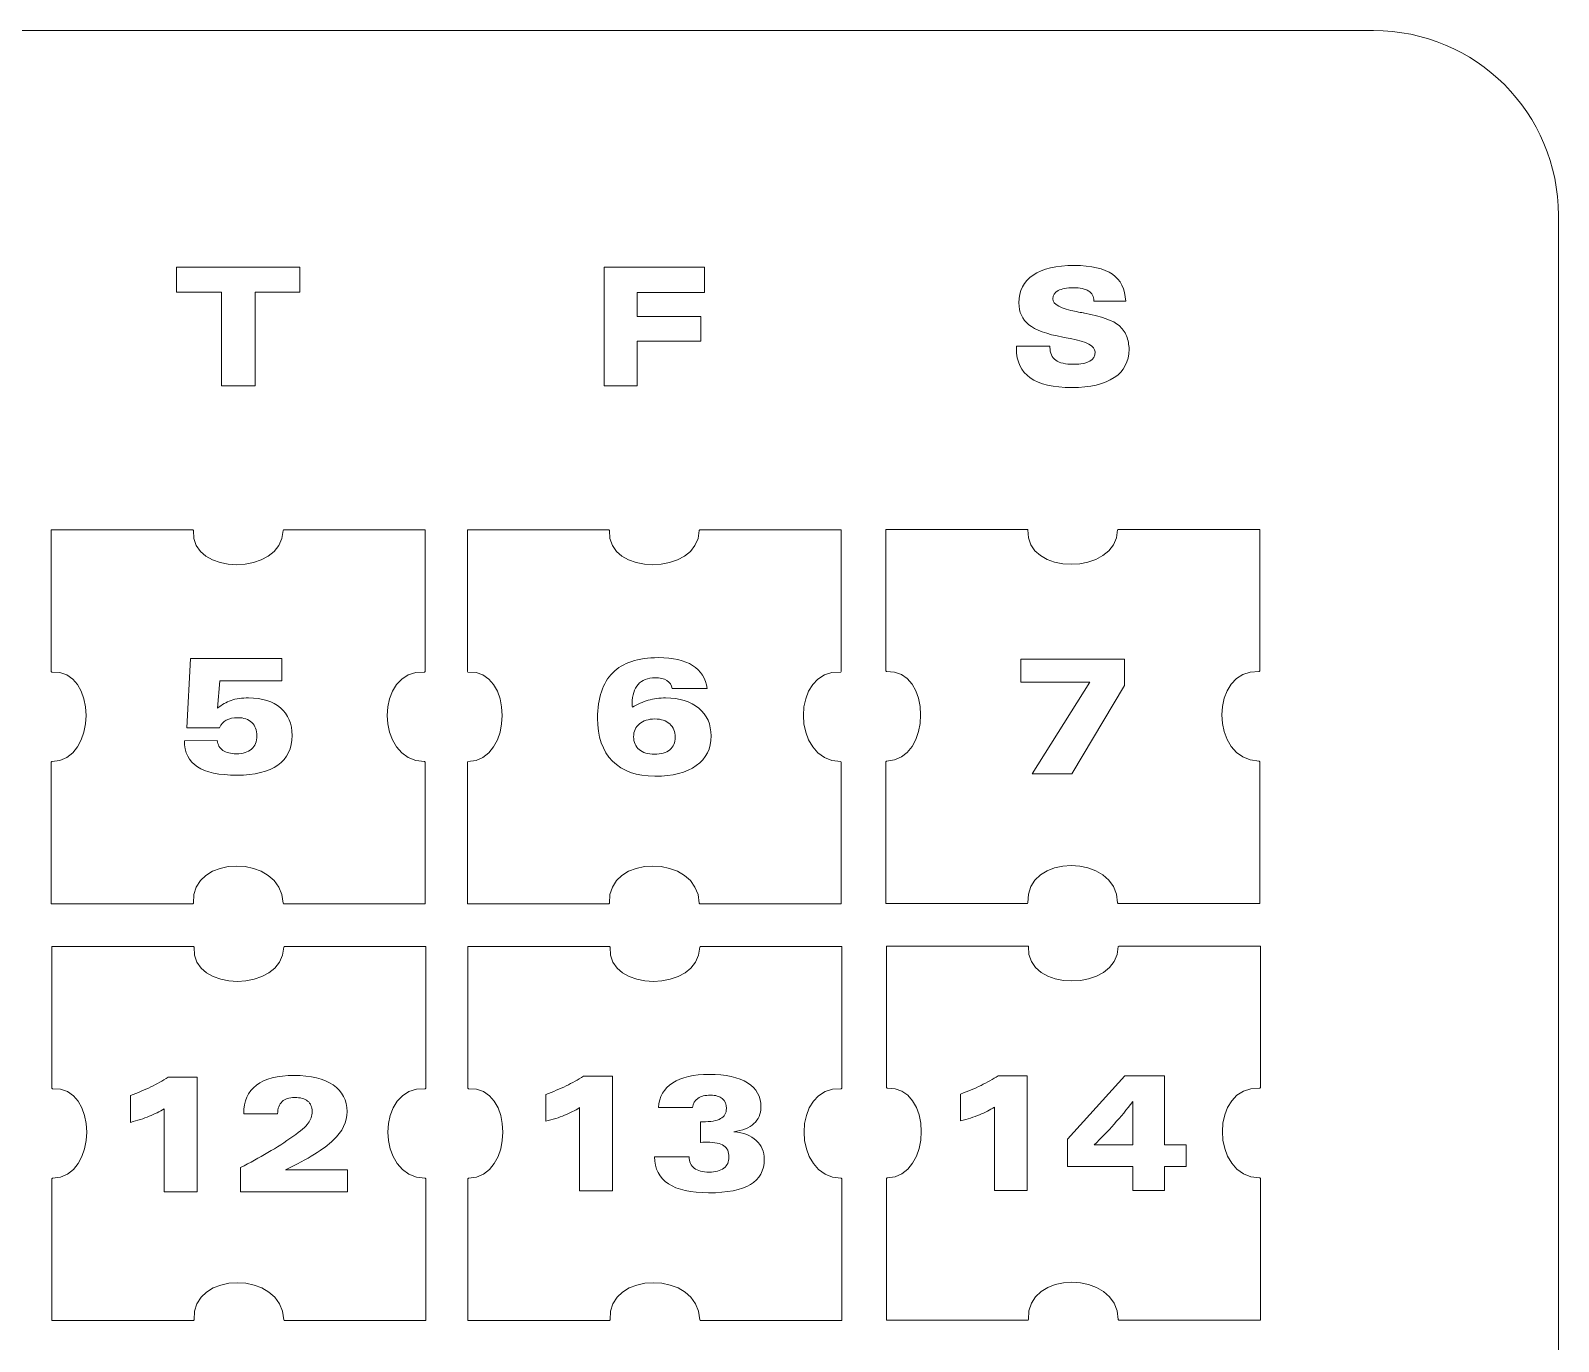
# Model space of a CAD drawing. Header units: millimetres. Extents: x -75 to 52, y -1 to 101.
# Drawn here: x -4.1 to 51.8, y 52.7 to 100.7 of the extents above; entities that cross this region are included whole.
import ezdxf

# ---------------------------------------------------------------- set-up
doc = ezdxf.new("R2010")
doc.units = ezdxf.units.MM
doc.header["$MEASUREMENT"] = 0
doc.layers.add('layer 1', color=7, linetype='Continuous')

msp = doc.modelspace()

# ---------------------------------------------------------------- linework, layer by layer
at = {"layer": 'layer 1', "lineweight": 9}
msp.add_open_spline([(-68.3644, 100.7179), (-68.3644, 100.7179), (45.0275, 100.7179), (45.0275, 100.7179), (45.0275, 100.7179), (48.7786, 100.7179), (51.798, 97.6985), (51.798, 93.9474), (51.798, 93.9474), (51.798, 93.9474), (51.798, 5.9417), (51.798, 5.9417), (51.798, 5.9417), (51.798, 2.1909), (48.7786, -0.8285), (45.0275, -0.8285), (45.0275, -0.8285), (45.0275, -0.8285), (-68.3644, -0.8285), (-68.3644, -0.8285), (-68.3644, -0.8285), (-72.1152, -0.8285), (-75.1346, 2.1909), (-75.1346, 5.9417), (-75.1346, 5.9417), (-75.1346, 5.9417), (-75.1346, 93.9474), (-75.1346, 93.9474), (-75.1346, 93.9474), (-75.1346, 97.6985), (-72.1152, 100.7179), (-68.3644, 100.7179)], degree=3, knots=[0, 0, 0, 0, 0.1111111, 0.1111111, 0.1111111, 0.1111111, 0.2222222, 0.2222222, 0.2222222, 0.2222222, 0.3333333, 0.3333333, 0.3333333, 0.3333333, 0.4444444, 0.4444444, 0.4444444, 0.4444444, 0.5555556, 0.5555556, 0.5555556, 0.5555556, 0.6666667, 0.6666667, 0.6666667, 0.6666667, 0.7777778, 0.7777778, 0.7777778, 0.7777778, 1, 1, 1, 1], dxfattribs=at)
at = {"layer": 'layer 1', "color": 5, "lineweight": 9}
for points, knots in [([(2.8526, 87.7187), (2.8526, 87.7187), (2.8526, 91.1417), (2.8526, 91.1417), (2.8526, 91.1417), (2.8526, 91.1417), (1.21, 91.1417), (1.21, 91.1417), (1.21, 91.1417), (1.21, 91.1417), (1.21, 92.0526), (1.21, 92.0526), (1.21, 92.0526), (1.21, 92.0526), (5.7231, 92.0526), (5.7231, 92.0526), (5.7231, 92.0526), (5.7231, 92.0526), (5.7231, 91.1417), (5.7231, 91.1417), (5.7231, 91.1417), (5.7231, 91.1417), (4.082, 91.1417), (4.082, 91.1417), (4.082, 91.1417), (4.082, 91.1417), (4.082, 87.7187), (4.082, 87.7187), (4.082, 87.7187), (4.082, 87.7187), (2.8526, 87.7187), (2.8526, 87.7187)], [0, 0, 0, 0, 0.1111111, 0.1111111, 0.1111111, 0.1111111, 0.2222222, 0.2222222, 0.2222222, 0.2222222, 0.3333333, 0.3333333, 0.3333333, 0.3333333, 0.4444444, 0.4444444, 0.4444444, 0.4444444, 0.5555556, 0.5555556, 0.5555556, 0.5555556, 0.6666667, 0.6666667, 0.6666667, 0.6666667, 0.7777778, 0.7777778, 0.7777778, 0.7777778, 1, 1, 1, 1]), ([(16.8646, 87.7187), (16.8646, 87.7187), (16.8646, 92.0526), (16.8646, 92.0526), (16.8646, 92.0526), (16.8646, 92.0526), (20.5345, 92.0526), (20.5345, 92.0526), (20.5345, 92.0526), (20.5345, 92.0526), (20.5345, 91.1294), (20.5345, 91.1294), (20.5345, 91.1294), (20.5345, 91.1294), (18.0746, 91.1294), (18.0746, 91.1294), (18.0746, 91.1294), (18.0746, 91.1294), (18.0746, 90.257), (18.0746, 90.257), (18.0746, 90.257), (18.0746, 90.257), (20.4022, 90.257), (20.4022, 90.257), (20.4022, 90.257), (20.4022, 90.257), (20.4022, 89.3433), (20.4022, 89.3433), (20.4022, 89.3433), (20.4022, 89.3433), (18.0746, 89.3433), (18.0746, 89.3433), (18.0746, 89.3433), (18.0746, 89.3433), (18.0746, 87.7187), (18.0746, 87.7187), (18.0746, 87.7187), (18.0746, 87.7187), (16.8646, 87.7187), (16.8646, 87.7187)], [0, 0, 0, 0, 0.0909091, 0.0909091, 0.0909091, 0.0909091, 0.1818182, 0.1818182, 0.1818182, 0.1818182, 0.2727273, 0.2727273, 0.2727273, 0.2727273, 0.3636364, 0.3636364, 0.3636364, 0.3636364, 0.4545455, 0.4545455, 0.4545455, 0.4545455, 0.5454545, 0.5454545, 0.5454545, 0.5454545, 0.6363636, 0.6363636, 0.6363636, 0.6363636, 0.7272727, 0.7272727, 0.7272727, 0.7272727, 0.8181818, 0.8181818, 0.8181818, 0.8181818, 1, 1, 1, 1]), ([(31.9557, 89.1711), (31.9557, 89.1711), (33.1833, 89.1711), (33.1833, 89.1711), (33.1833, 89.1711), (33.1833, 89.1711), (33.1833, 89.127), (33.1833, 89.127), (33.1833, 89.127), (33.1833, 88.9136), (33.2535, 88.7552), (33.3957, 88.6543), (33.3957, 88.6543), (33.5361, 88.5509), (33.7538, 88.5001), (34.0501, 88.5015), (34.0501, 88.5015), (34.3119, 88.5001), (34.5091, 88.5386), (34.6386, 88.6144), (34.6386, 88.6144), (34.768, 88.6889), (34.8329, 88.8018), (34.8329, 88.9534), (34.8329, 88.9534), (34.8329, 89.1725), (34.5324, 89.3352), (33.933, 89.4442), (33.933, 89.4442), (33.8102, 89.4646), (33.7182, 89.4826), (33.6547, 89.495), (33.6547, 89.495), (33.062, 89.6078), (32.6461, 89.7595), (32.4062, 89.9525), (32.4062, 89.9525), (32.1663, 90.1427), (32.0463, 90.4101), (32.0463, 90.7519), (32.0463, 90.7519), (32.0463, 91.1943), (32.2203, 91.5319), (32.5674, 91.7676), (32.5674, 91.7676), (32.9145, 92.0004), (33.4162, 92.1175), (34.0748, 92.1189), (34.0748, 92.1189), (34.7006, 92.1175), (35.1649, 92.0127), (35.4669, 91.8032), (35.4669, 91.8032), (35.7685, 91.5922), (35.9325, 91.2631), (35.9572, 90.8136), (35.9572, 90.8136), (35.9572, 90.8136), (34.7917, 90.8136), (34.7917, 90.8136), (34.7917, 90.8136), (34.7917, 90.8136), (34.7917, 90.8249), (34.7917, 90.8249), (34.7917, 90.8249), (34.7917, 90.9819), (34.7282, 91.1019), (34.6015, 91.1844), (34.6015, 91.1844), (34.4745, 91.2645), (34.2872, 91.3058), (34.0392, 91.3072), (34.0392, 91.3072), (33.7979, 91.3058), (33.612, 91.2698), (33.4825, 91.201), (33.4825, 91.201), (33.3516, 91.1294), (33.2867, 91.0302), (33.2867, 90.9018), (33.2867, 90.9018), (33.2867, 90.6955), (33.576, 90.5381), (34.1563, 90.4319), (34.1563, 90.4319), (34.2568, 90.4101), (34.3369, 90.3949), (34.3948, 90.3854), (34.3948, 90.3854), (34.4057, 90.3825), (34.4223, 90.3797), (34.4442, 90.3755), (34.4442, 90.3755), (35.0823, 90.2517), (35.5039, 90.1), (35.7106, 89.9236), (35.7106, 89.9236), (35.8292, 89.8188), (35.9202, 89.6922), (35.9833, 89.5433), (35.9833, 89.5433), (36.0454, 89.3916), (36.0772, 89.2276), (36.0786, 89.0512), (36.0786, 89.0512), (36.0772, 88.6007), (35.8966, 88.256), (35.5357, 88.0151), (35.5357, 88.0151), (35.1748, 87.7738), (34.658, 87.6538), (33.9866, 87.6528), (33.9866, 87.6528), (33.3075, 87.6538), (32.7988, 87.7709), (32.4626, 88.008), (32.4626, 88.008), (32.1236, 88.2437), (31.9557, 88.6007), (31.9557, 89.0801), (31.9557, 89.0801), (31.9557, 89.0801), (31.9557, 89.1711), (31.9557, 89.1711)], [0, 0, 0, 0, 0.03125, 0.03125, 0.03125, 0.03125, 0.0625, 0.0625, 0.0625, 0.0625, 0.09375, 0.09375, 0.09375, 0.09375, 0.125, 0.125, 0.125, 0.125, 0.15625, 0.15625, 0.15625, 0.15625, 0.1875, 0.1875, 0.1875, 0.1875, 0.21875, 0.21875, 0.21875, 0.21875, 0.25, 0.25, 0.25, 0.25, 0.28125, 0.28125, 0.28125, 0.28125, 0.3125, 0.3125, 0.3125, 0.3125, 0.34375, 0.34375, 0.34375, 0.34375, 0.375, 0.375, 0.375, 0.375, 0.40625, 0.40625, 0.40625, 0.40625, 0.4375, 0.4375, 0.4375, 0.4375, 0.46875, 0.46875, 0.46875, 0.46875, 0.5, 0.5, 0.5, 0.5, 0.53125, 0.53125, 0.53125, 0.53125, 0.5625, 0.5625, 0.5625, 0.5625, 0.59375, 0.59375, 0.59375, 0.59375, 0.625, 0.625, 0.625, 0.625, 0.65625, 0.65625, 0.65625, 0.65625, 0.6875, 0.6875, 0.6875, 0.6875, 0.71875, 0.71875, 0.71875, 0.71875, 0.75, 0.75, 0.75, 0.75, 0.78125, 0.78125, 0.78125, 0.78125, 0.8125, 0.8125, 0.8125, 0.8125, 0.84375, 0.84375, 0.84375, 0.84375, 0.875, 0.875, 0.875, 0.875, 0.90625, 0.90625, 0.90625, 0.90625, 0.9375, 0.9375, 0.9375, 0.9375, 1, 1, 1, 1]), ([(20.6336, 76.6337), (20.6336, 76.6337), (19.3534, 76.6337), (19.3534, 76.6337), (19.3534, 76.6337), (19.3273, 76.7646), (19.2624, 76.8638), (19.159, 76.9301), (19.159, 76.9301), (19.0542, 76.996), (18.9096, 77.0292), (18.7265, 77.0306), (18.7265, 77.0306), (18.4549, 77.0292), (18.2481, 76.9481), (18.1049, 76.7883), (18.1049, 76.7883), (17.9617, 76.6256), (17.8897, 76.3939), (17.8897, 76.0936), (17.8897, 76.0936), (17.8897, 76.051), (17.8897, 76.0206), (17.8911, 76.0012), (17.8911, 76.0012), (17.8911, 75.9807), (17.8925, 75.9628), (17.8954, 75.949), (17.8954, 75.949), (18.076, 76.0619), (18.269, 76.1473), (18.4743, 76.2051), (18.4743, 76.2051), (18.6768, 76.2605), (18.8888, 76.2894), (19.1121, 76.2905), (19.1121, 76.2905), (19.6194, 76.2894), (20.0244, 76.1638), (20.3264, 75.9144), (20.3264, 75.9144), (20.6266, 75.6622), (20.7769, 75.3246), (20.7783, 74.9002), (20.7783, 74.9002), (20.7769, 74.4359), (20.5962, 74.0733), (20.2353, 73.8143), (20.2353, 73.8143), (19.873, 73.5554), (19.3686, 73.427), (18.7209, 73.4256), (18.7209, 73.4256), (18.0509, 73.427), (17.5331, 73.6104), (17.1679, 73.9812), (17.1679, 73.9812), (16.8025, 74.3502), (16.6208, 74.8741), (16.6208, 75.5493), (16.6208, 75.5493), (16.6208, 76.2894), (16.8053, 76.8433), (17.1761, 77.2126), (17.1761, 77.2126), (17.5454, 77.5806), (18.1021, 77.7651), (18.8475, 77.7651), (18.8475, 77.7651), (19.3823, 77.7651), (19.8011, 77.6702), (20.1016, 77.4801), (20.1016, 77.4801), (20.4022, 77.2899), (20.5786, 77.0073), (20.6336, 76.6337)], [0, 0, 0, 0, 0.05, 0.05, 0.05, 0.05, 0.1, 0.1, 0.1, 0.1, 0.15, 0.15, 0.15, 0.15, 0.2, 0.2, 0.2, 0.2, 0.25, 0.25, 0.25, 0.25, 0.3, 0.3, 0.3, 0.3, 0.35, 0.35, 0.35, 0.35, 0.4, 0.4, 0.4, 0.4, 0.45, 0.45, 0.45, 0.45, 0.5, 0.5, 0.5, 0.5, 0.55, 0.55, 0.55, 0.55, 0.6, 0.6, 0.6, 0.6, 0.65, 0.65, 0.65, 0.65, 0.7, 0.7, 0.7, 0.7, 0.75, 0.75, 0.75, 0.75, 0.8, 0.8, 0.8, 0.8, 0.85, 0.85, 0.85, 0.85, 0.9, 0.9, 0.9, 0.9, 1, 1, 1, 1]), ([(2.7781, 75.2022), (2.7781, 75.2022), (1.5903, 75.2022), (1.5903, 75.2022), (1.5903, 75.2022), (1.5903, 75.2022), (1.7173, 77.7295), (1.7173, 77.7295), (1.7173, 77.7295), (1.7173, 77.7295), (5.0645, 77.7295), (5.0645, 77.7295), (5.0645, 77.7295), (5.0645, 77.7295), (5.0645, 76.9177), (5.0645, 76.9177), (5.0645, 76.9177), (5.0645, 76.9177), (2.7894, 76.9177), (2.7894, 76.9177), (2.7894, 76.9177), (2.7894, 76.9177), (2.7108, 75.913), (2.7108, 75.913), (2.7108, 75.913), (2.8582, 76.0439), (3.0237, 76.1391), (3.2053, 76.2012), (3.2053, 76.2012), (3.386, 76.2605), (3.5983, 76.2905), (3.8421, 76.2919), (3.8421, 76.2919), (4.3452, 76.2905), (4.7364, 76.1695), (5.0176, 75.9282), (5.0176, 75.9282), (5.2973, 75.6858), (5.4381, 75.3482), (5.4381, 74.9139), (5.4381, 74.9139), (5.4381, 74.4426), (5.2642, 74.0832), (4.9184, 73.8352), (4.9184, 73.8352), (4.5724, 73.5868), (4.0721, 73.4644), (3.4163, 73.463), (3.4163, 73.463), (2.7633, 73.4644), (2.2807, 73.5649), (1.9696, 73.7702), (1.9696, 73.7702), (1.6581, 73.9741), (1.4993, 74.2938), (1.4968, 74.7266), (1.4968, 74.7266), (1.4968, 74.7266), (2.6984, 74.7294), (2.6984, 74.7294), (2.6984, 74.7294), (2.7136, 74.5749), (2.7824, 74.4564), (2.9051, 74.3724), (2.9051, 74.3724), (3.0279, 74.2885), (3.1916, 74.2472), (3.3983, 74.2472), (3.3983, 74.2472), (3.6396, 74.2472), (3.8255, 74.3036), (3.9564, 74.4165), (3.9564, 74.4165), (4.0848, 74.5294), (4.1494, 74.6935), (4.1508, 74.9087), (4.1508, 74.9087), (4.1494, 75.1111), (4.0873, 75.271), (3.9635, 75.3909), (3.9635, 75.3909), (3.8379, 75.508), (3.6685, 75.5673), (3.4562, 75.5687), (3.4562, 75.5687), (3.2798, 75.5673), (3.138, 75.5384), (3.0304, 75.4819), (3.0304, 75.4819), (2.9217, 75.4237), (2.8374, 75.3316), (2.7781, 75.2022)], [0, 0, 0, 0, 0.0416667, 0.0416667, 0.0416667, 0.0416667, 0.0833333, 0.0833333, 0.0833333, 0.0833333, 0.125, 0.125, 0.125, 0.125, 0.1666667, 0.1666667, 0.1666667, 0.1666667, 0.2083333, 0.2083333, 0.2083333, 0.2083333, 0.25, 0.25, 0.25, 0.25, 0.2916667, 0.2916667, 0.2916667, 0.2916667, 0.3333333, 0.3333333, 0.3333333, 0.3333333, 0.375, 0.375, 0.375, 0.375, 0.4166667, 0.4166667, 0.4166667, 0.4166667, 0.4583333, 0.4583333, 0.4583333, 0.4583333, 0.5, 0.5, 0.5, 0.5, 0.5416667, 0.5416667, 0.5416667, 0.5416667, 0.5833333, 0.5833333, 0.5833333, 0.5833333, 0.625, 0.625, 0.625, 0.625, 0.6666667, 0.6666667, 0.6666667, 0.6666667, 0.7083333, 0.7083333, 0.7083333, 0.7083333, 0.75, 0.75, 0.75, 0.75, 0.7916667, 0.7916667, 0.7916667, 0.7916667, 0.8333333, 0.8333333, 0.8333333, 0.8333333, 0.875, 0.875, 0.875, 0.875, 0.9166667, 0.9166667, 0.9166667, 0.9166667, 1, 1, 1, 1]), ([(33.9813, 73.518), (33.9813, 73.518), (32.5356, 73.518), (32.5356, 73.518), (32.5356, 73.518), (32.5356, 73.518), (34.6414, 76.8652), (34.6414, 76.8652), (34.6414, 76.8652), (34.6414, 76.8652), (32.1155, 76.8652), (32.1155, 76.8652), (32.1155, 76.8652), (32.1155, 76.8652), (32.1155, 77.7115), (32.1155, 77.7115), (32.1155, 77.7115), (32.1155, 77.7115), (35.9174, 77.7115), (35.9174, 77.7115), (35.9174, 77.7115), (35.9174, 77.7115), (35.9174, 76.7494), (35.9174, 76.7494), (35.9174, 76.7494), (35.9174, 76.7494), (33.9813, 73.518), (33.9813, 73.518)], [0, 0, 0, 0, 0.125, 0.125, 0.125, 0.125, 0.25, 0.25, 0.25, 0.25, 0.375, 0.375, 0.375, 0.375, 0.5, 0.5, 0.5, 0.5, 0.625, 0.625, 0.625, 0.625, 0.75, 0.75, 0.75, 0.75, 1, 1, 1, 1]), ([(17.9423, 74.8713), (17.9409, 74.6702), (18.0083, 74.5128), (18.1448, 74.4014), (18.1448, 74.4014), (18.2785, 74.2885), (18.4672, 74.232), (18.7099, 74.2331), (18.7099, 74.2331), (18.9481, 74.232), (19.1329, 74.2857), (19.2638, 74.3943), (19.2638, 74.3943), (19.3947, 74.5019), (19.461, 74.655), (19.461, 74.8533), (19.461, 74.8533), (19.461, 75.0572), (19.3947, 75.2198), (19.2624, 75.3412), (19.2624, 75.3412), (19.1301, 75.4597), (18.9495, 75.5204), (18.7209, 75.5204), (18.7209, 75.5204), (18.4838, 75.5204), (18.2937, 75.4611), (18.1532, 75.344), (18.1532, 75.344), (18.0111, 75.2255), (17.9409, 75.0685), (17.9423, 74.8713)], [0, 0, 0, 0, 0.1111111, 0.1111111, 0.1111111, 0.1111111, 0.2222222, 0.2222222, 0.2222222, 0.2222222, 0.3333333, 0.3333333, 0.3333333, 0.3333333, 0.4444444, 0.4444444, 0.4444444, 0.4444444, 0.5555556, 0.5555556, 0.5555556, 0.5555556, 0.6666667, 0.6666667, 0.6666667, 0.6666667, 0.7777778, 0.7777778, 0.7777778, 0.7777778, 1, 1, 1, 1]), ([(1.9583, 58.2134), (1.9583, 58.2134), (0.7539, 58.2134), (0.7539, 58.2134), (0.7539, 58.2134), (0.7539, 58.2134), (0.7539, 61.2576), (0.7539, 61.2576), (0.7539, 61.2576), (0.5941, 61.1542), (0.4121, 61.0621), (0.2096, 60.9792), (0.2096, 60.9792), (0.0057, 60.8967), (-0.2244, 60.8222), (-0.4808, 60.7573), (-0.4808, 60.7573), (-0.4808, 60.7573), (-0.4808, 61.7398), (-0.4808, 61.7398), (-0.4808, 61.7398), (-0.212, 61.8393), (0.036, 61.9441), (0.2646, 62.0541), (0.2646, 62.0541), (0.4907, 62.1646), (0.7017, 62.2817), (0.8971, 62.4069), (0.8971, 62.4069), (0.8971, 62.4069), (1.9583, 62.4069), (1.9583, 62.4069), (1.9583, 62.4069), (1.9583, 62.4069), (1.9583, 58.2134), (1.9583, 58.2134)], [0, 0, 0, 0, 0.1, 0.1, 0.1, 0.1, 0.2, 0.2, 0.2, 0.2, 0.3, 0.3, 0.3, 0.3, 0.4, 0.4, 0.4, 0.4, 0.5, 0.5, 0.5, 0.5, 0.6, 0.6, 0.6, 0.6, 0.7, 0.7, 0.7, 0.7, 0.8, 0.8, 0.8, 0.8, 1, 1, 1, 1]), ([(7.4623, 58.2134), (7.4623, 58.2134), (3.5514, 58.2134), (3.5514, 58.2134), (3.5514, 58.2134), (3.5514, 58.2134), (3.5514, 59.1039), (3.5514, 59.1039), (3.5514, 59.1039), (3.8986, 59.2788), (4.2333, 59.4605), (4.5547, 59.651), (4.5547, 59.651), (4.8743, 59.8383), (5.1788, 60.0352), (5.4695, 60.2405), (5.4695, 60.2405), (5.7506, 60.4349), (5.9383, 60.5961), (6.0318, 60.7231), (6.0318, 60.7231), (6.1228, 60.8498), (6.1697, 60.9916), (6.1697, 61.1489), (6.1697, 61.1489), (6.1697, 61.3211), (6.1147, 61.4505), (6.0071, 61.5373), (6.0071, 61.5373), (5.8981, 61.6241), (5.7397, 61.6668), (5.5316, 61.6682), (5.5316, 61.6682), (5.3262, 61.6668), (5.1735, 61.6174), (5.0701, 61.5169), (5.0701, 61.5169), (4.9654, 61.416), (4.91, 61.266), (4.9061, 61.066), (4.9061, 61.066), (4.9061, 61.066), (3.6657, 61.066), (3.6657, 61.066), (3.6657, 61.066), (3.6643, 61.5292), (3.8202, 61.8792), (4.1342, 62.1176), (4.1342, 62.1176), (4.4457, 62.3547), (4.9061, 62.4732), (5.5136, 62.4743), (5.5136, 62.4743), (6.1228, 62.4732), (6.5984, 62.3572), (6.9399, 62.1243), (6.9399, 62.1243), (7.2803, 61.8901), (7.4514, 61.5662), (7.4514, 61.1542), (7.4514, 61.1542), (7.4514, 60.7753), (7.2817, 60.424), (6.9441, 60.1015), (6.9441, 60.1015), (6.6051, 59.7763), (6.0223, 59.4154), (5.194, 59.0185), (5.194, 59.0185), (5.194, 59.0185), (7.4623, 59.0185), (7.4623, 59.0185), (7.4623, 59.0185), (7.4623, 59.0185), (7.4623, 58.2134), (7.4623, 58.2134)], [0, 0, 0, 0, 0.05, 0.05, 0.05, 0.05, 0.1, 0.1, 0.1, 0.1, 0.15, 0.15, 0.15, 0.15, 0.2, 0.2, 0.2, 0.2, 0.25, 0.25, 0.25, 0.25, 0.3, 0.3, 0.3, 0.3, 0.35, 0.35, 0.35, 0.35, 0.4, 0.4, 0.4, 0.4, 0.45, 0.45, 0.45, 0.45, 0.5, 0.5, 0.5, 0.5, 0.55, 0.55, 0.55, 0.55, 0.6, 0.6, 0.6, 0.6, 0.65, 0.65, 0.65, 0.65, 0.7, 0.7, 0.7, 0.7, 0.75, 0.75, 0.75, 0.75, 0.8, 0.8, 0.8, 0.8, 0.85, 0.85, 0.85, 0.85, 0.9, 0.9, 0.9, 0.9, 1, 1, 1, 1]), ([(17.1623, 58.2508), (17.1623, 58.2508), (15.9579, 58.2508), (15.9579, 58.2508), (15.9579, 58.2508), (15.9579, 58.2508), (15.9579, 61.295), (15.9579, 61.295), (15.9579, 61.295), (15.7981, 61.1916), (15.6161, 61.0992), (15.4136, 61.0166), (15.4136, 61.0166), (15.2097, 60.9337), (14.9793, 60.8593), (14.7232, 60.7947), (14.7232, 60.7947), (14.7232, 60.7947), (14.7232, 61.7772), (14.7232, 61.7772), (14.7232, 61.7772), (14.992, 61.8763), (15.24, 61.9811), (15.4686, 62.0912), (15.4686, 62.0912), (15.6947, 62.2016), (15.9053, 62.3187), (16.1011, 62.444), (16.1011, 62.444), (16.1011, 62.444), (17.1623, 62.444), (17.1623, 62.444), (17.1623, 62.444), (17.1623, 62.444), (17.1623, 58.2508), (17.1623, 58.2508)], [0, 0, 0, 0, 0.1, 0.1, 0.1, 0.1, 0.2, 0.2, 0.2, 0.2, 0.3, 0.3, 0.3, 0.3, 0.4, 0.4, 0.4, 0.4, 0.5, 0.5, 0.5, 0.5, 0.6, 0.6, 0.6, 0.6, 0.7, 0.7, 0.7, 0.7, 0.8, 0.8, 0.8, 0.8, 1, 1, 1, 1]), ([(20.3856, 60.02), (20.3856, 60.02), (20.3856, 60.7781), (20.3856, 60.7781), (20.3856, 60.7781), (20.3856, 60.7781), (20.4601, 60.7781), (20.4601, 60.7781), (20.4601, 60.7781), (20.7631, 60.7767), (20.985, 60.8152), (21.1254, 60.8939), (21.1254, 60.8939), (21.2662, 60.9697), (21.3364, 61.0911), (21.3378, 61.259), (21.3378, 61.259), (21.3364, 61.4188), (21.2866, 61.5416), (21.1875, 61.6269), (21.1875, 61.6269), (21.0884, 61.7095), (20.9437, 61.7525), (20.7536, 61.7536), (20.7536, 61.7536), (20.5592, 61.7525), (20.4047, 61.7123), (20.2932, 61.6354), (20.2932, 61.6354), (20.1803, 61.5553), (20.1154, 61.4449), (20.0988, 61.3031), (20.0988, 61.3031), (20.0988, 61.3031), (18.8461, 61.3003), (18.8461, 61.3003), (18.8461, 61.3003), (18.8779, 61.6918), (19.0542, 61.9921), (19.3728, 62.2002), (19.3728, 62.2002), (19.691, 62.4069), (20.1348, 62.5103), (20.7067, 62.5117), (20.7067, 62.5117), (21.3184, 62.5103), (21.7883, 62.4083), (22.1135, 62.2044), (22.1135, 62.2044), (22.4388, 61.9991), (22.6014, 61.7014), (22.6014, 61.3126), (22.6014, 61.3126), (22.6014, 61.0621), (22.5161, 60.8607), (22.345, 60.7094), (22.345, 60.7094), (22.1742, 60.5548), (21.929, 60.4571), (21.6091, 60.4155), (21.6091, 60.4155), (21.9647, 60.377), (22.2391, 60.2708), (22.4331, 60.0945), (22.4331, 60.0945), (22.6247, 59.9167), (22.7214, 59.6852), (22.7228, 59.4002), (22.7228, 59.4002), (22.7214, 58.9896), (22.5531, 58.6819), (22.2169, 58.4809), (22.2169, 58.4809), (21.8793, 58.2784), (21.3681, 58.1792), (20.6858, 58.1778), (20.6858, 58.1778), (20.0328, 58.1792), (19.5435, 58.2865), (19.2155, 58.5045), (19.2155, 58.5045), (18.8877, 58.7222), (18.7166, 59.0527), (18.7029, 59.4965), (18.7029, 59.4965), (18.7029, 59.4965), (19.9693, 59.4965), (19.9693, 59.4965), (19.9693, 59.4965), (19.9722, 59.3131), (20.0353, 59.1741), (20.1609, 59.0788), (20.1609, 59.0788), (20.2847, 58.9825), (20.4668, 58.9342), (20.7067, 58.9356), (20.7067, 58.9356), (20.9367, 58.9342), (21.1159, 58.9825), (21.2425, 59.0802), (21.2425, 59.0802), (21.3681, 59.1769), (21.4313, 59.3145), (21.4327, 59.4909), (21.4327, 59.4909), (21.4313, 59.6785), (21.3681, 59.8147), (21.2425, 59.9015), (21.2425, 59.9015), (21.1159, 59.9872), (20.9134, 60.0299), (20.6336, 60.0313), (20.6336, 60.0313), (20.5881, 60.0299), (20.5123, 60.0271), (20.4061, 60.0228), (20.4061, 60.0228), (20.4061, 60.0228), (20.3856, 60.02), (20.3856, 60.02)], [0, 0, 0, 0, 0.0322581, 0.0322581, 0.0322581, 0.0322581, 0.0645161, 0.0645161, 0.0645161, 0.0645161, 0.0967742, 0.0967742, 0.0967742, 0.0967742, 0.1290323, 0.1290323, 0.1290323, 0.1290323, 0.1612903, 0.1612903, 0.1612903, 0.1612903, 0.1935484, 0.1935484, 0.1935484, 0.1935484, 0.2258065, 0.2258065, 0.2258065, 0.2258065, 0.2580645, 0.2580645, 0.2580645, 0.2580645, 0.2903226, 0.2903226, 0.2903226, 0.2903226, 0.3225806, 0.3225806, 0.3225806, 0.3225806, 0.3548387, 0.3548387, 0.3548387, 0.3548387, 0.3870968, 0.3870968, 0.3870968, 0.3870968, 0.4193548, 0.4193548, 0.4193548, 0.4193548, 0.4516129, 0.4516129, 0.4516129, 0.4516129, 0.483871, 0.483871, 0.483871, 0.483871, 0.516129, 0.516129, 0.516129, 0.516129, 0.5483871, 0.5483871, 0.5483871, 0.5483871, 0.5806452, 0.5806452, 0.5806452, 0.5806452, 0.6129032, 0.6129032, 0.6129032, 0.6129032, 0.6451613, 0.6451613, 0.6451613, 0.6451613, 0.6774194, 0.6774194, 0.6774194, 0.6774194, 0.7096774, 0.7096774, 0.7096774, 0.7096774, 0.7419355, 0.7419355, 0.7419355, 0.7419355, 0.7741935, 0.7741935, 0.7741935, 0.7741935, 0.8064516, 0.8064516, 0.8064516, 0.8064516, 0.8387097, 0.8387097, 0.8387097, 0.8387097, 0.8709677, 0.8709677, 0.8709677, 0.8709677, 0.9032258, 0.9032258, 0.9032258, 0.9032258, 0.9354839, 0.9354839, 0.9354839, 0.9354839, 1, 1, 1, 1]), ([(32.3526, 58.2674), (32.3526, 58.2674), (31.1478, 58.2674), (31.1478, 58.2674), (31.1478, 58.2674), (31.1478, 58.2674), (31.1478, 61.3115), (31.1478, 61.3115), (31.1478, 61.3115), (30.988, 61.2082), (30.8063, 61.1158), (30.6035, 61.0328), (30.6035, 61.0328), (30.3996, 60.9503), (30.1696, 60.8759), (29.9131, 60.8113), (29.9131, 60.8113), (29.9131, 60.8113), (29.9131, 61.7938), (29.9131, 61.7938), (29.9131, 61.7938), (30.1819, 61.8929), (30.4299, 61.9977), (30.6589, 62.1078), (30.6589, 62.1078), (30.8846, 62.2182), (31.0956, 62.3353), (31.2914, 62.4605), (31.2914, 62.4605), (31.2914, 62.4605), (32.3526, 62.4605), (32.3526, 62.4605), (32.3526, 62.4605), (32.3526, 62.4605), (32.3526, 58.2674), (32.3526, 58.2674)], [0, 0, 0, 0, 0.1, 0.1, 0.1, 0.1, 0.2, 0.2, 0.2, 0.2, 0.3, 0.3, 0.3, 0.3, 0.4, 0.4, 0.4, 0.4, 0.5, 0.5, 0.5, 0.5, 0.6, 0.6, 0.6, 0.6, 0.7, 0.7, 0.7, 0.7, 0.8, 0.8, 0.8, 0.8, 1, 1, 1, 1]), ([(37.3807, 58.2674), (37.3807, 58.2674), (36.2137, 58.2674), (36.2137, 58.2674), (36.2137, 58.2674), (36.2137, 58.2674), (36.2137, 59.1465), (36.2137, 59.1465), (36.2137, 59.1465), (36.2137, 59.1465), (33.831, 59.1465), (33.831, 59.1465), (33.831, 59.1465), (33.831, 59.1465), (33.831, 60.1442), (33.831, 60.1442), (33.831, 60.1442), (33.831, 60.1442), (35.9255, 62.4605), (35.9255, 62.4605), (35.9255, 62.4605), (35.9255, 62.4605), (37.3807, 62.4605), (37.3807, 62.4605), (37.3807, 62.4605), (37.3807, 62.4605), (37.3807, 59.9332), (37.3807, 59.9332), (37.3807, 59.9332), (37.3807, 59.9332), (38.1649, 59.9332), (38.1649, 59.9332), (38.1649, 59.9332), (38.1649, 59.9332), (38.1649, 59.1465), (38.1649, 59.1465), (38.1649, 59.1465), (38.1649, 59.1465), (37.3807, 59.1465), (37.3807, 59.1465), (37.3807, 59.1465), (37.3807, 59.1465), (37.3807, 58.2674), (37.3807, 58.2674)], [0, 0, 0, 0, 0.0833333, 0.0833333, 0.0833333, 0.0833333, 0.1666667, 0.1666667, 0.1666667, 0.1666667, 0.25, 0.25, 0.25, 0.25, 0.3333333, 0.3333333, 0.3333333, 0.3333333, 0.4166667, 0.4166667, 0.4166667, 0.4166667, 0.5, 0.5, 0.5, 0.5, 0.5833333, 0.5833333, 0.5833333, 0.5833333, 0.6666667, 0.6666667, 0.6666667, 0.6666667, 0.75, 0.75, 0.75, 0.75, 0.8333333, 0.8333333, 0.8333333, 0.8333333, 1, 1, 1, 1]), ([(36.2137, 59.9332), (36.2137, 59.9332), (36.2137, 61.5169), (36.2137, 61.5169), (36.2137, 61.5169), (35.9975, 61.2329), (35.7713, 60.9588), (35.5371, 60.6952), (35.5371, 60.6952), (35.3, 60.4307), (35.0548, 60.1774), (34.8012, 59.9332), (34.8012, 59.9332), (34.8012, 59.9332), (36.2137, 59.9332), (36.2137, 59.9332)], [0, 0, 0, 0, 0.2, 0.2, 0.2, 0.2, 0.4, 0.4, 0.4, 0.4, 0.6, 0.6, 0.6, 0.6, 1, 1, 1, 1])]:
    msp.add_open_spline(points, degree=3, knots=knots, dxfattribs=at)
at = {"layer": 'layer 1', "color": 1, "lineweight": 9}
for points in [[(-3.3775, 82.4394), (-3.3775, 82.4394), (-3.3775, 82.365), (-3.3775, 82.365), (-3.3775, 82.365), (-3.3775, 82.365), (-3.3775, 77.2871), (-3.3775, 77.2871), (-3.3775, 77.2871), (-3.3775, 77.2871), (-3.3775, 77.2596), (-3.3775, 77.2596), (-3.3775, 77.2596), (-3.3775, 77.2596), (-3.3538, 77.2359), (-3.3538, 77.2359), (-3.3538, 77.2359), (-1.6852, 77.3629), (-1.6852, 73.9784), (-3.3538, 73.959), (-3.3538, 73.959), (-3.3538, 73.959), (-3.3775, 73.9357), (-3.3775, 73.9357), (-3.3775, 73.9357), (-3.3775, 73.9357), (-3.3775, 73.9025), (-3.3775, 73.9025), (-3.3775, 73.9025), (-3.3775, 73.9025), (-3.3775, 68.8257), (-3.3775, 68.8257), (-3.3775, 68.8257), (-3.3775, 68.8257), (-3.3775, 68.7499), (-3.3775, 68.7499), (-3.3775, 68.7499), (-3.3775, 68.7499), (-3.303, 68.7499), (-3.303, 68.7499), (-3.303, 68.7499), (-3.303, 68.7499), (1.7752, 68.7499), (1.7752, 68.7499), (1.7752, 68.7499), (1.7752, 68.7499), (1.808, 68.7499), (1.808, 68.7499), (1.808, 68.7499), (1.808, 68.7499), (1.826, 68.7735), (1.826, 68.7735), (1.826, 68.7735), (1.6993, 70.5924), (5.0853, 70.5924), (5.1086, 68.7735), (5.1086, 68.7735), (5.1086, 68.7735), (5.1266, 68.7499), (5.1266, 68.7499), (5.1266, 68.7499), (5.1266, 68.7499), (5.1594, 68.7499), (5.1594, 68.7499), (5.1594, 68.7499), (5.1594, 68.7499), (10.2376, 68.7499), (10.2376, 68.7499), (10.2376, 68.7499), (10.2376, 68.7499), (10.3121, 68.7499), (10.3121, 68.7499), (10.3121, 68.7499), (10.3121, 68.7499), (10.3121, 68.8257), (10.3121, 68.8257), (10.3121, 68.8257), (10.3121, 68.8257), (10.3121, 73.9025), (10.3121, 73.9025), (10.3121, 73.9025), (10.3121, 73.9025), (10.3121, 73.9357), (10.3121, 73.9357), (10.3121, 73.9357), (10.3121, 73.9357), (10.2888, 73.959), (10.2888, 73.959), (10.2888, 73.959), (8.4695, 73.9784), (8.4695, 77.3629), (10.2888, 77.2359), (10.2888, 77.2359), (10.2888, 77.2359), (10.3121, 77.2596), (10.3121, 77.2596), (10.3121, 77.2596), (10.3121, 77.2596), (10.3121, 77.2871), (10.3121, 77.2871), (10.3121, 77.2871), (10.3121, 77.2871), (10.3121, 82.365), (10.3121, 82.365), (10.3121, 82.365), (10.3121, 82.365), (10.3121, 82.4394), (10.3121, 82.4394), (10.3121, 82.4394), (10.3121, 82.4394), (10.2376, 82.4394), (10.2376, 82.4394), (10.2376, 82.4394), (10.2376, 82.4394), (5.1594, 82.4394), (5.1594, 82.4394), (5.1594, 82.4394), (5.1594, 82.4394), (5.1266, 82.4394), (5.1266, 82.4394), (5.1266, 82.4394), (5.1266, 82.4394), (5.1086, 82.4214), (5.1086, 82.4214), (5.1086, 82.4214), (5.0853, 80.7471), (1.6993, 80.7471), (1.826, 82.4214), (1.826, 82.4214), (1.826, 82.4214), (1.808, 82.4394), (1.808, 82.4394), (1.808, 82.4394), (1.808, 82.4394), (1.7752, 82.4394), (1.7752, 82.4394), (1.7752, 82.4394), (1.7752, 82.4394), (-3.303, 82.4394), (-3.303, 82.4394), (-3.303, 82.4394), (-3.303, 82.4394), (-3.3775, 82.4394), (-3.3775, 82.4394)], [(11.854, 82.4394), (11.854, 82.4394), (11.854, 82.365), (11.854, 82.365), (11.854, 82.365), (11.854, 82.365), (11.854, 77.2871), (11.854, 77.2871), (11.854, 77.2871), (11.854, 77.2871), (11.854, 77.2596), (11.854, 77.2596), (11.854, 77.2596), (11.854, 77.2596), (11.8773, 77.2359), (11.8773, 77.2359), (11.8773, 77.2359), (13.5463, 77.3629), (13.5463, 73.9784), (11.8773, 73.959), (11.8773, 73.959), (11.8773, 73.959), (11.854, 73.9357), (11.854, 73.9357), (11.854, 73.9357), (11.854, 73.9357), (11.854, 73.9025), (11.854, 73.9025), (11.854, 73.9025), (11.854, 73.9025), (11.854, 68.8257), (11.854, 68.8257), (11.854, 68.8257), (11.854, 68.8257), (11.854, 68.7499), (11.854, 68.7499), (11.854, 68.7499), (11.854, 68.7499), (11.9299, 68.7499), (11.9299, 68.7499), (11.9299, 68.7499), (11.9299, 68.7499), (17.0067, 68.7499), (17.0067, 68.7499), (17.0067, 68.7499), (17.0067, 68.7499), (17.0395, 68.7499), (17.0395, 68.7499), (17.0395, 68.7499), (17.0395, 68.7499), (17.0589, 68.7735), (17.0589, 68.7735), (17.0589, 68.7735), (16.9323, 70.5924), (20.3165, 70.5924), (20.3401, 68.7735), (20.3401, 68.7735), (20.3401, 68.7735), (20.3592, 68.7499), (20.3592, 68.7499), (20.3592, 68.7499), (20.3592, 68.7499), (20.3923, 68.7499), (20.3923, 68.7499), (20.3923, 68.7499), (20.3923, 68.7499), (25.4692, 68.7499), (25.4692, 68.7499), (25.4692, 68.7499), (25.4692, 68.7499), (25.545, 68.7499), (25.545, 68.7499), (25.545, 68.7499), (25.545, 68.7499), (25.545, 68.8257), (25.545, 68.8257), (25.545, 68.8257), (25.545, 68.8257), (25.545, 73.9025), (25.545, 73.9025), (25.545, 73.9025), (25.545, 73.9025), (25.545, 73.9357), (25.545, 73.9357), (25.545, 73.9357), (25.545, 73.9357), (25.5214, 73.959), (25.5214, 73.959), (25.5214, 73.959), (23.701, 73.9784), (23.701, 77.3629), (25.5214, 77.2359), (25.5214, 77.2359), (25.5214, 77.2359), (25.545, 77.2596), (25.545, 77.2596), (25.545, 77.2596), (25.545, 77.2596), (25.545, 77.2871), (25.545, 77.2871), (25.545, 77.2871), (25.545, 77.2871), (25.545, 82.365), (25.545, 82.365), (25.545, 82.365), (25.545, 82.365), (25.545, 82.4394), (25.545, 82.4394), (25.545, 82.4394), (25.545, 82.4394), (25.4692, 82.4394), (25.4692, 82.4394), (25.4692, 82.4394), (25.4692, 82.4394), (20.3923, 82.4394), (20.3923, 82.4394), (20.3923, 82.4394), (20.3923, 82.4394), (20.3592, 82.4394), (20.3592, 82.4394), (20.3592, 82.4394), (20.3592, 82.4394), (20.3401, 82.4214), (20.3401, 82.4214), (20.3401, 82.4214), (20.3165, 80.7471), (16.9323, 80.7471), (17.0589, 82.4214), (17.0589, 82.4214), (17.0589, 82.4214), (17.0395, 82.4394), (17.0395, 82.4394), (17.0395, 82.4394), (17.0395, 82.4394), (17.0067, 82.4394), (17.0067, 82.4394), (17.0067, 82.4394), (17.0067, 82.4394), (11.9299, 82.4394), (11.9299, 82.4394), (11.9299, 82.4394), (11.9299, 82.4394), (11.854, 82.4394), (11.854, 82.4394)], [(27.171, 82.4588), (27.171, 82.4588), (27.171, 82.383), (27.171, 82.383), (27.171, 82.383), (27.171, 82.383), (27.171, 77.3061), (27.171, 77.3061), (27.171, 77.3061), (27.171, 77.3061), (27.171, 77.2786), (27.171, 77.2786), (27.171, 77.2786), (27.171, 77.2786), (27.1942, 77.2553), (27.1942, 77.2553), (27.1942, 77.2553), (28.8632, 77.382), (28.8632, 73.9964), (27.1942, 73.9784), (27.1942, 73.9784), (27.1942, 73.9784), (27.171, 73.9547), (27.171, 73.9547), (27.171, 73.9547), (27.171, 73.9547), (27.171, 73.9219), (27.171, 73.9219), (27.171, 73.9219), (27.171, 73.9219), (27.171, 68.8437), (27.171, 68.8437), (27.171, 68.8437), (27.171, 68.8437), (27.171, 68.7693), (27.171, 68.7693), (27.171, 68.7693), (27.171, 68.7693), (27.2468, 68.7693), (27.2468, 68.7693), (27.2468, 68.7693), (27.2468, 68.7693), (32.3233, 68.7693), (32.3233, 68.7693), (32.3233, 68.7693), (32.3233, 68.7693), (32.3564, 68.7693), (32.3564, 68.7693), (32.3564, 68.7693), (32.3564, 68.7693), (32.3758, 68.7929), (32.3758, 68.7929), (32.3758, 68.7929), (32.2492, 70.6118), (35.6334, 70.6118), (35.657, 68.7929), (35.657, 68.7929), (35.657, 68.7929), (35.6761, 68.7693), (35.6761, 68.7693), (35.6761, 68.7693), (35.6761, 68.7693), (35.7092, 68.7693), (35.7092, 68.7693), (35.7092, 68.7693), (35.7092, 68.7693), (40.7861, 68.7693), (40.7861, 68.7693), (40.7861, 68.7693), (40.7861, 68.7693), (40.8619, 68.7693), (40.8619, 68.7693), (40.8619, 68.7693), (40.8619, 68.7693), (40.8619, 68.8437), (40.8619, 68.8437), (40.8619, 68.8437), (40.8619, 68.8437), (40.8619, 73.9219), (40.8619, 73.9219), (40.8619, 73.9219), (40.8619, 73.9219), (40.8619, 73.9547), (40.8619, 73.9547), (40.8619, 73.9547), (40.8619, 73.9547), (40.8383, 73.9784), (40.8383, 73.9784), (40.8383, 73.9784), (39.0179, 73.9964), (39.0179, 77.382), (40.8383, 77.2553), (40.8383, 77.2553), (40.8383, 77.2553), (40.8619, 77.2786), (40.8619, 77.2786), (40.8619, 77.2786), (40.8619, 77.2786), (40.8619, 77.3061), (40.8619, 77.3061), (40.8619, 77.3061), (40.8619, 77.3061), (40.8619, 82.383), (40.8619, 82.383), (40.8619, 82.383), (40.8619, 82.383), (40.8619, 82.4588), (40.8619, 82.4588), (40.8619, 82.4588), (40.8619, 82.4588), (40.7861, 82.4588), (40.7861, 82.4588), (40.7861, 82.4588), (40.7861, 82.4588), (35.7092, 82.4588), (35.7092, 82.4588), (35.7092, 82.4588), (35.7092, 82.4588), (35.6761, 82.4588), (35.6761, 82.4588), (35.6761, 82.4588), (35.6761, 82.4588), (35.657, 82.4394), (35.657, 82.4394), (35.657, 82.4394), (35.6334, 80.7665), (32.2492, 80.7665), (32.3758, 82.4394), (32.3758, 82.4394), (32.3758, 82.4394), (32.3564, 82.4588), (32.3564, 82.4588), (32.3564, 82.4588), (32.3564, 82.4588), (32.3233, 82.4588), (32.3233, 82.4588), (32.3233, 82.4588), (32.3233, 82.4588), (27.2468, 82.4588), (27.2468, 82.4588), (27.2468, 82.4588), (27.2468, 82.4588), (27.171, 82.4588), (27.171, 82.4588)], [(-3.3538, 67.1888), (-3.3538, 67.1888), (-3.3538, 67.1144), (-3.3538, 67.1144), (-3.3538, 67.1144), (-3.3538, 67.1144), (-3.3538, 62.0361), (-3.3538, 62.0361), (-3.3538, 62.0361), (-3.3538, 62.0361), (-3.3538, 62.0086), (-3.3538, 62.0086), (-3.3538, 62.0086), (-3.3538, 62.0086), (-3.3306, 61.9853), (-3.3306, 61.9853), (-3.3306, 61.9853), (-1.6616, 62.112), (-1.6616, 58.7274), (-3.3306, 58.7084), (-3.3306, 58.7084), (-3.3306, 58.7084), (-3.3538, 58.6848), (-3.3538, 58.6848), (-3.3538, 58.6848), (-3.3538, 58.6848), (-3.3538, 58.6516), (-3.3538, 58.6516), (-3.3538, 58.6516), (-3.3538, 58.6516), (-3.3538, 53.5751), (-3.3538, 53.5751), (-3.3538, 53.5751), (-3.3538, 53.5751), (-3.3538, 53.4993), (-3.3538, 53.4993), (-3.3538, 53.4993), (-3.3538, 53.4993), (-3.2794, 53.4993), (-3.2794, 53.4993), (-3.2794, 53.4993), (-3.2794, 53.4993), (1.7985, 53.4993), (1.7985, 53.4993), (1.7985, 53.4993), (1.7985, 53.4993), (1.8316, 53.4993), (1.8316, 53.4993), (1.8316, 53.4993), (1.8316, 53.4993), (1.8496, 53.5226), (1.8496, 53.5226), (1.8496, 53.5226), (1.7226, 55.3418), (5.1086, 55.3418), (5.1319, 53.5226), (5.1319, 53.5226), (5.1319, 53.5226), (5.1499, 53.4993), (5.1499, 53.4993), (5.1499, 53.4993), (5.1499, 53.4993), (5.183, 53.4993), (5.183, 53.4993), (5.183, 53.4993), (5.183, 53.4993), (10.2609, 53.4993), (10.2609, 53.4993), (10.2609, 53.4993), (10.2609, 53.4993), (10.3353, 53.4993), (10.3353, 53.4993), (10.3353, 53.4993), (10.3353, 53.4993), (10.3353, 53.5751), (10.3353, 53.5751), (10.3353, 53.5751), (10.3353, 53.5751), (10.3353, 58.6516), (10.3353, 58.6516), (10.3353, 58.6516), (10.3353, 58.6516), (10.3353, 58.6848), (10.3353, 58.6848), (10.3353, 58.6848), (10.3353, 58.6848), (10.3121, 58.7084), (10.3121, 58.7084), (10.3121, 58.7084), (8.4931, 58.7274), (8.4931, 62.112), (10.3121, 61.9853), (10.3121, 61.9853), (10.3121, 61.9853), (10.3353, 62.0086), (10.3353, 62.0086), (10.3353, 62.0086), (10.3353, 62.0086), (10.3353, 62.0361), (10.3353, 62.0361), (10.3353, 62.0361), (10.3353, 62.0361), (10.3353, 67.1144), (10.3353, 67.1144), (10.3353, 67.1144), (10.3353, 67.1144), (10.3353, 67.1888), (10.3353, 67.1888), (10.3353, 67.1888), (10.3353, 67.1888), (10.2609, 67.1888), (10.2609, 67.1888), (10.2609, 67.1888), (10.2609, 67.1888), (5.183, 67.1888), (5.183, 67.1888), (5.183, 67.1888), (5.183, 67.1888), (5.1499, 67.1888), (5.1499, 67.1888), (5.1499, 67.1888), (5.1499, 67.1888), (5.1319, 67.1708), (5.1319, 67.1708), (5.1319, 67.1708), (5.1086, 65.4965), (1.7226, 65.4965), (1.8496, 67.1708), (1.8496, 67.1708), (1.8496, 67.1708), (1.8316, 67.1888), (1.8316, 67.1888), (1.8316, 67.1888), (1.8316, 67.1888), (1.7985, 67.1888), (1.7985, 67.1888), (1.7985, 67.1888), (1.7985, 67.1888), (-3.2794, 67.1888), (-3.2794, 67.1888), (-3.2794, 67.1888), (-3.2794, 67.1888), (-3.3538, 67.1888), (-3.3538, 67.1888)], [(11.8773, 67.1888), (11.8773, 67.1888), (11.8773, 67.1144), (11.8773, 67.1144), (11.8773, 67.1144), (11.8773, 67.1144), (11.8773, 62.0361), (11.8773, 62.0361), (11.8773, 62.0361), (11.8773, 62.0361), (11.8773, 62.0086), (11.8773, 62.0086), (11.8773, 62.0086), (11.8773, 62.0086), (11.901, 61.9853), (11.901, 61.9853), (11.901, 61.9853), (13.5696, 62.112), (13.5696, 58.7274), (11.901, 58.7084), (11.901, 58.7084), (11.901, 58.7084), (11.8773, 58.6848), (11.8773, 58.6848), (11.8773, 58.6848), (11.8773, 58.6848), (11.8773, 58.6516), (11.8773, 58.6516), (11.8773, 58.6516), (11.8773, 58.6516), (11.8773, 53.5751), (11.8773, 53.5751), (11.8773, 53.5751), (11.8773, 53.5751), (11.8773, 53.4993), (11.8773, 53.4993), (11.8773, 53.4993), (11.8773, 53.4993), (11.9532, 53.4993), (11.9532, 53.4993), (11.9532, 53.4993), (11.9532, 53.4993), (17.03, 53.4993), (17.03, 53.4993), (17.03, 53.4993), (17.03, 53.4993), (17.0632, 53.4993), (17.0632, 53.4993), (17.0632, 53.4993), (17.0632, 53.4993), (17.0822, 53.5226), (17.0822, 53.5226), (17.0822, 53.5226), (16.9556, 55.3418), (20.3401, 55.3418), (20.3634, 53.5226), (20.3634, 53.5226), (20.3634, 53.5226), (20.3828, 53.4993), (20.3828, 53.4993), (20.3828, 53.4993), (20.3828, 53.4993), (20.416, 53.4993), (20.416, 53.4993), (20.416, 53.4993), (20.416, 53.4993), (25.4924, 53.4993), (25.4924, 53.4993), (25.4924, 53.4993), (25.4924, 53.4993), (25.5683, 53.4993), (25.5683, 53.4993), (25.5683, 53.4993), (25.5683, 53.4993), (25.5683, 53.5751), (25.5683, 53.5751), (25.5683, 53.5751), (25.5683, 53.5751), (25.5683, 58.6516), (25.5683, 58.6516), (25.5683, 58.6516), (25.5683, 58.6516), (25.5683, 58.6848), (25.5683, 58.6848), (25.5683, 58.6848), (25.5683, 58.6848), (25.545, 58.7084), (25.545, 58.7084), (25.545, 58.7084), (23.7257, 58.7274), (23.7257, 62.112), (25.545, 61.9853), (25.545, 61.9853), (25.545, 61.9853), (25.5683, 62.0086), (25.5683, 62.0086), (25.5683, 62.0086), (25.5683, 62.0086), (25.5683, 62.0361), (25.5683, 62.0361), (25.5683, 62.0361), (25.5683, 62.0361), (25.5683, 67.1144), (25.5683, 67.1144), (25.5683, 67.1144), (25.5683, 67.1144), (25.5683, 67.1888), (25.5683, 67.1888), (25.5683, 67.1888), (25.5683, 67.1888), (25.4924, 67.1888), (25.4924, 67.1888), (25.4924, 67.1888), (25.4924, 67.1888), (20.416, 67.1888), (20.416, 67.1888), (20.416, 67.1888), (20.416, 67.1888), (20.3828, 67.1888), (20.3828, 67.1888), (20.3828, 67.1888), (20.3828, 67.1888), (20.3634, 67.1708), (20.3634, 67.1708), (20.3634, 67.1708), (20.3401, 65.4965), (16.9556, 65.4965), (17.0822, 67.1708), (17.0822, 67.1708), (17.0822, 67.1708), (17.0632, 67.1888), (17.0632, 67.1888), (17.0632, 67.1888), (17.0632, 67.1888), (17.03, 67.1888), (17.03, 67.1888), (17.03, 67.1888), (17.03, 67.1888), (11.9532, 67.1888), (11.9532, 67.1888), (11.9532, 67.1888), (11.9532, 67.1888), (11.8773, 67.1888), (11.8773, 67.1888)], [(27.1942, 67.2079), (27.1942, 67.2079), (27.1942, 67.1334), (27.1942, 67.1334), (27.1942, 67.1334), (27.1942, 67.1334), (27.1942, 62.0556), (27.1942, 62.0556), (27.1942, 62.0556), (27.1942, 62.0556), (27.1942, 62.028), (27.1942, 62.028), (27.1942, 62.028), (27.1942, 62.028), (27.2179, 62.0044), (27.2179, 62.0044), (27.2179, 62.0044), (28.8865, 62.1314), (28.8865, 58.7454), (27.2179, 58.7274), (27.2179, 58.7274), (27.2179, 58.7274), (27.1942, 58.7042), (27.1942, 58.7042), (27.1942, 58.7042), (27.1942, 58.7042), (27.1942, 58.671), (27.1942, 58.671), (27.1942, 58.671), (27.1942, 58.671), (27.1942, 53.5931), (27.1942, 53.5931), (27.1942, 53.5931), (27.1942, 53.5931), (27.1942, 53.5187), (27.1942, 53.5187), (27.1942, 53.5187), (27.1942, 53.5187), (27.2701, 53.5187), (27.2701, 53.5187), (27.2701, 53.5187), (27.2701, 53.5187), (32.3469, 53.5187), (32.3469, 53.5187), (32.3469, 53.5187), (32.3469, 53.5187), (32.3801, 53.5187), (32.3801, 53.5187), (32.3801, 53.5187), (32.3801, 53.5187), (32.3991, 53.542), (32.3991, 53.542), (32.3991, 53.542), (32.2725, 55.3609), (35.657, 55.3609), (35.6803, 53.542), (35.6803, 53.542), (35.6803, 53.542), (35.6997, 53.5187), (35.6997, 53.5187), (35.6997, 53.5187), (35.6997, 53.5187), (35.7329, 53.5187), (35.7329, 53.5187), (35.7329, 53.5187), (35.7329, 53.5187), (40.8093, 53.5187), (40.8093, 53.5187), (40.8093, 53.5187), (40.8093, 53.5187), (40.8852, 53.5187), (40.8852, 53.5187), (40.8852, 53.5187), (40.8852, 53.5187), (40.8852, 53.5931), (40.8852, 53.5931), (40.8852, 53.5931), (40.8852, 53.5931), (40.8852, 58.671), (40.8852, 58.671), (40.8852, 58.671), (40.8852, 58.671), (40.8852, 58.7042), (40.8852, 58.7042), (40.8852, 58.7042), (40.8852, 58.7042), (40.8619, 58.7274), (40.8619, 58.7274), (40.8619, 58.7274), (39.0412, 58.7454), (39.0412, 62.1314), (40.8619, 62.0044), (40.8619, 62.0044), (40.8619, 62.0044), (40.8852, 62.028), (40.8852, 62.028), (40.8852, 62.028), (40.8852, 62.028), (40.8852, 62.0556), (40.8852, 62.0556), (40.8852, 62.0556), (40.8852, 62.0556), (40.8852, 67.1334), (40.8852, 67.1334), (40.8852, 67.1334), (40.8852, 67.1334), (40.8852, 67.2079), (40.8852, 67.2079), (40.8852, 67.2079), (40.8852, 67.2079), (40.8093, 67.2079), (40.8093, 67.2079), (40.8093, 67.2079), (40.8093, 67.2079), (35.7329, 67.2079), (35.7329, 67.2079), (35.7329, 67.2079), (35.7329, 67.2079), (35.6997, 67.2079), (35.6997, 67.2079), (35.6997, 67.2079), (35.6997, 67.2079), (35.6803, 67.1888), (35.6803, 67.1888), (35.6803, 67.1888), (35.657, 65.5156), (32.2725, 65.5156), (32.3991, 67.1888), (32.3991, 67.1888), (32.3991, 67.1888), (32.3801, 67.2079), (32.3801, 67.2079), (32.3801, 67.2079), (32.3801, 67.2079), (32.3469, 67.2079), (32.3469, 67.2079), (32.3469, 67.2079), (32.3469, 67.2079), (27.2701, 67.2079), (27.2701, 67.2079), (27.2701, 67.2079), (27.2701, 67.2079), (27.1942, 67.2079), (27.1942, 67.2079)]]:
    msp.add_open_spline(points, degree=3, knots=[0, 0, 0, 0, 0.027027, 0.027027, 0.027027, 0.027027, 0.0540541, 0.0540541, 0.0540541, 0.0540541, 0.0810811, 0.0810811, 0.0810811, 0.0810811, 0.1081081, 0.1081081, 0.1081081, 0.1081081, 0.1351351, 0.1351351, 0.1351351, 0.1351351, 0.1621622, 0.1621622, 0.1621622, 0.1621622, 0.1891892, 0.1891892, 0.1891892, 0.1891892, 0.2162162, 0.2162162, 0.2162162, 0.2162162, 0.2432432, 0.2432432, 0.2432432, 0.2432432, 0.2702703, 0.2702703, 0.2702703, 0.2702703, 0.2972973, 0.2972973, 0.2972973, 0.2972973, 0.3243243, 0.3243243, 0.3243243, 0.3243243, 0.3513514, 0.3513514, 0.3513514, 0.3513514, 0.3783784, 0.3783784, 0.3783784, 0.3783784, 0.4054054, 0.4054054, 0.4054054, 0.4054054, 0.4324324, 0.4324324, 0.4324324, 0.4324324, 0.4594595, 0.4594595, 0.4594595, 0.4594595, 0.4864865, 0.4864865, 0.4864865, 0.4864865, 0.5135135, 0.5135135, 0.5135135, 0.5135135, 0.5405405, 0.5405405, 0.5405405, 0.5405405, 0.5675676, 0.5675676, 0.5675676, 0.5675676, 0.5945946, 0.5945946, 0.5945946, 0.5945946, 0.6216216, 0.6216216, 0.6216216, 0.6216216, 0.6486486, 0.6486486, 0.6486486, 0.6486486, 0.6756757, 0.6756757, 0.6756757, 0.6756757, 0.7027027, 0.7027027, 0.7027027, 0.7027027, 0.7297297, 0.7297297, 0.7297297, 0.7297297, 0.7567568, 0.7567568, 0.7567568, 0.7567568, 0.7837838, 0.7837838, 0.7837838, 0.7837838, 0.8108108, 0.8108108, 0.8108108, 0.8108108, 0.8378378, 0.8378378, 0.8378378, 0.8378378, 0.8648649, 0.8648649, 0.8648649, 0.8648649, 0.8918919, 0.8918919, 0.8918919, 0.8918919, 0.9189189, 0.9189189, 0.9189189, 0.9189189, 0.9459459, 0.9459459, 0.9459459, 0.9459459, 1, 1, 1, 1], dxfattribs=at)

doc.saveas('drawing.dxf')
